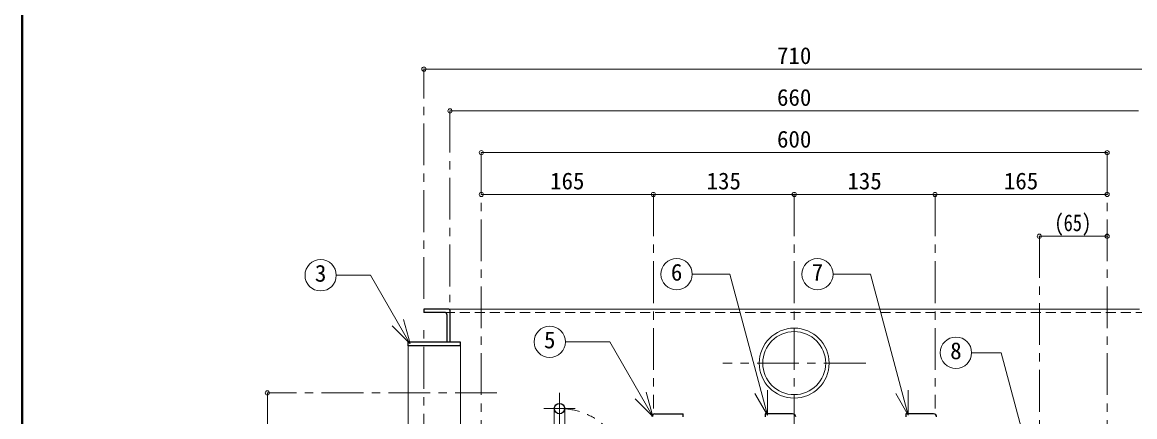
# Model space of a CAD drawing. Units: millimetres at full size, sheet at 1:8. Extents: x -1649 to 1591, y -1079 to 1169.
# Drawn here: x -1649 to -582, y -348 to 30 of the extents above; entities that cross this region are included whole.
import ezdxf
from ezdxf.enums import TextEntityAlignment as Align

# ---------------------------------------------------------------- set-up
doc = ezdxf.new("R2010")
doc.units = ezdxf.units.MM
doc.header["$LTSCALE"] = 8
doc.header["$PDMODE"] = 32
doc.header["$PDSIZE"] = 4
doc.linetypes.add('CHAIN1', pattern=[8, 5, -1, 1, -1])
doc.linetypes.add('DASHED1', pattern=[1.8, 1.2, -0.6])
doc.layers.add('0-0_ﾚｲﾔ1', color=4, linetype='Continuous', lineweight=9)
doc.styles.add('ＭＳ ゴシック', font='')
doc.styles.get('ＭＳ ゴシック').set_extended_font_data('MS Gothic')

msp = doc.modelspace()

# ---------------------------------------------------------------- linework, layer by layer
at = {"layer": '0-0_ﾚｲﾔ1', "color": 1, "lineweight": 40}
msp.add_line((-1648.576, -1078.982), (-1648.576, 1169.018), dxfattribs=at)
at = {"layer": '0-0_ﾚｲﾔ1'}
for p, q in [((-1263.576, -14.982), (-553.576, -14.982)), ((-578.576, -54.982), (-1238.576, -54.982)), ((-1208.576, -94.982), (-608.576, -94.982)), ((-1043.576, -134.982), (-1208.576, -134.982)), ((-908.576, -134.982), (-1043.576, -134.982)), ((-773.576, -134.982), (-908.576, -134.982)), ((-608.576, -134.982), (-773.576, -134.982)), ((-608.576, -174.982), (-673.576, -174.982)), ((-1239.514, -244.982), (-577.639, -244.982)), ((-1413.576, -324.982), (-1413.576, -394.982))]:
    msp.add_line(p, q, dxfattribs=at)
at = {"layer": '0-0_ﾚｲﾔ1', "linetype": 'CHAIN1'}
for p, q in [((-1263.576, -234.982), (-1263.576, -14.982)), ((-1238.576, -54.982), (-1238.576, -237.982)), ((-1208.576, -94.982), (-1208.576, -384.982)), ((-608.576, -94.982), (-608.576, -384.982)), ((-1043.576, -134.982), (-1043.576, -339.982)), ((-908.576, -134.982), (-908.576, -364.982)), ((-773.576, -134.982), (-773.576, -339.982)), ((-673.576, -174.982), (-673.576, -709.982)), ((-1263.576, -384.982), (-1263.576, -257.982)), ((-840.076, -296.482), (-977.076, -296.482)), ((-1193.576, -324.982), (-1413.576, -324.982)), ((-1133.576, -324.982), (-1133.576, -419.982)), ((-1148.576, -339.982), (-1118.576, -339.982))]:
    msp.add_line(p, q, dxfattribs=at)
at = {"layer": '0-0_ﾚｲﾔ1', "color": 7, "lineweight": 18}
for p, q in [((-1347.522, -212.368), (-1314.691, -212.368)), ((-1276.932, -277.769), (-1314.691, -212.368)), ((-1006.291, -211.36), (-970.408, -211.36)), ((-934.259, -346.27), (-970.408, -211.36)), ((-871.291, -211.36), (-835.408, -211.36)), ((-799.259, -346.27), (-835.408, -211.36)), ((-1276.822, -277.769), (-1283.034, -254.587)), ((-1276.932, -277.769), (-1293.902, -260.798)), ((-1085.383, -276.157), (-1127.927, -276.157)), ((-1044.133, -347.604), (-1085.383, -276.157)), ((-1278.576, -369.982), (-1278.576, -279.982)), ((-1228.576, -279.982), (-1228.576, -369.982)), ((-738.551, -286.545), (-710.076, -286.545)), ((-684.794, -380.9), (-710.076, -286.545)), ((-1044.133, -347.604), (-1050.345, -324.422)), ((-934.259, -346.27), (-946.259, -325.485)), ((-934.259, -346.27), (-934.259, -322.27)), ((-799.259, -346.27), (-811.259, -325.485)), ((-799.259, -346.27), (-799.259, -322.27)), ((-1138.576, -339.982), (-1138.576, -404.982)), ((-1128.576, -339.982), (-1128.576, -404.982)), ((-1044.133, -347.604), (-1061.104, -330.633))]:
    msp.add_line(p, q, dxfattribs=at)
at = {"layer": '0-0_ﾚｲﾔ1', "color": 5, "lineweight": 25}
for p, q in [((-1263.576, -244.982), (-1263.576, -247.982)), ((-1239.514, -244.982), (-1263.576, -244.982)), ((-1243.451, -247.982), (-1263.576, -247.982)), ((-1241.576, -249.857), (-1241.576, -276.482)), ((-1238.576, -245.919), (-1238.576, -276.482)), ((-1228.576, -276.482), (-1278.576, -276.482)), ((-1278.576, -279.982), (-1278.576, -276.482)), ((-1228.576, -279.982), (-1228.576, -276.482)), ((-1228.576, -279.982), (-1278.576, -279.982)), ((-1042.076, -344.982), (-1015.076, -344.982)), ((-1015.076, -347.982), (-1015.076, -344.982)), ((-936.576, -344.982), (-936.576, -347.982)), ((-910.076, -344.982), (-936.576, -344.982)), ((-801.576, -344.982), (-801.576, -347.982)), ((-775.076, -344.982), (-801.576, -344.982))]:
    msp.add_line(p, q, dxfattribs=at)
at = {"layer": '0-0_ﾚｲﾔ1', "linetype": 'DASHED1'}
msp.add_line((-1243.451, -247.982), (-573.701, -247.982), dxfattribs=at)
at = {"layer": '0-0_ﾚｲﾔ1', "color": 7, "lineweight": 18}
for centre in [(-1362.522, -212.368), (-1021.291, -211.36), (-886.291, -211.36), (-1142.927, -276.157), (-753.551, -286.545)]:
    msp.add_circle(centre, 15, dxfattribs=at)
at = {"layer": '0-0_ﾚｲﾔ1'}
for radius in [33.5, 30.175]:
    msp.add_circle((-908.576, -296.482), radius, dxfattribs=at)
at = {"layer": '0-0_ﾚｲﾔ1', "color": 5, "lineweight": 25}
msp.add_circle((-1133.576, -339.982), 5, dxfattribs=at)
for centre, radius, start, end in [((-1239.514, -245.919), 0.938, 0, 90), ((-1243.451, -249.857), 1.875, 0, 90), ((-1042.076, -347.982), 3, 90, 180), ((-910.076, -347.982), 3, 0, 90), ((-775.076, -347.982), 3, 0, 90)]:
    msp.add_arc(centre, radius, start, end, dxfattribs=at)
at = {"layer": '0-0_ﾚｲﾔ1', "linetype": 'CHAIN1'}
msp.add_arc((-1133.576, -404.982), 65, 16.54154, 90, dxfattribs=at)
at = {"layer": '0-0_ﾚｲﾔ1', "color": 1}
for p in [(-1263.576, -14.982), (-1238.576, -54.982), (-1208.576, -94.982), (-608.576, -94.982), (-1208.576, -134.982), (-1043.576, -134.982), (-908.576, -134.982), (-773.576, -134.982), (-608.576, -134.982), (-673.576, -174.982), (-608.576, -174.982), (-1413.576, -324.982)]:
    msp.add_point(p, dxfattribs=at)

# ---------------------------------------------------------------- texts
at = {"layer": '0-0_ﾚｲﾔ1', "color": 7, "style": 'ＭＳ ゴシック'}
for s, p in [('710', (-925.076, -14.982)), ('660', (-925.076, -54.982)), ('600', (-925.076, -94.982)), ('165', (-1142.576, -134.982)), ('135', (-992.576, -134.982)), ('135', (-857.576, -134.982)), ('165', (-707.576, -134.982)), ('3', (-1368.022, -223.368)), ('6', (-1026.791, -222.36)), ('7', (-891.791, -222.36)), ('5', (-1148.427, -287.157)), ('8', (-759.051, -297.545))]:
    msp.add_text(s, height=16.13, dxfattribs=at).set_placement(p, align=Align.BOTTOM_LEFT)
at = {"layer": '0-0_ﾚｲﾔ1', "color": 7, "style": 'ＭＳ ゴシック', "width": 0.8}
msp.add_text('(65)', height=16.13, dxfattribs=at).set_placement((-659.076, -174.982), align=Align.BOTTOM_LEFT)

doc.saveas('drawing.dxf')
